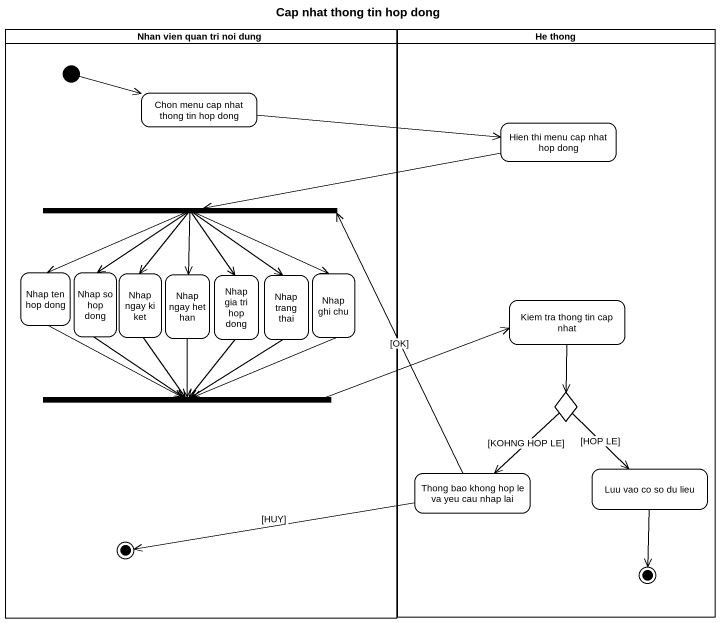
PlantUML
@startuml
title Cap nhat thong tin hop dong
hide empty description
state "Nhan vien quan tri noi dung" as Nhan_vien_quan_tri_noi_dung <<partition>> {
  state "Chon menu cap nhat thong tin hop dong" as Chon_menu_cap_nhat_thong
  state fork1 <<fork>>
  state "Nhap ten hop dong" as Nhap_ten_hop_dong
  state "Nhap so hop dong" as Nhap_so_hop_dong
  state "Nhap ngay ki ket" as Nhap_ngay_ki_ket
  state "Nhap ngay het han" as Nhap_ngay_het_han
  state "Nhap gia tri hop dong" as Nhap_gia_tri_hop_dong
  state "Nhap trang thai" as Nhap_trang_thai
  state "Nhap ghi chu" as Nhap_ghi_chu
  state fork2 <<join>>
  state final1 <<end>>
  [*] -right-> Chon_menu_cap_nhat_thong
}
state "He thong" as He_thong <<partition>> {
  state "Hien thi menu cap nhat hop dong" as Hien_thi_menu_cap_nhat_hop
  state "Kiem tra thong tin cap nhat" as Kiem_tra_thong_tin_cap_nhat
  state choice1 <<choice>>
  state "Thong bao khong hop le va yeu cau nhap lai" as Thong_bao_khong_hop_le_va
  state "Luu vao co so du lieu" as Luu_vao_co_so_du_lieu
  Luu_vao_co_so_du_lieu --> [*]
}
Chon_menu_cap_nhat_thong -right-> Hien_thi_menu_cap_nhat_hop
Hien_thi_menu_cap_nhat_hop -left-> fork1
fork1 --> Nhap_ten_hop_dong
fork1 --> Nhap_so_hop_dong
fork1 --> Nhap_ngay_ki_ket
fork1 --> Nhap_ngay_het_han
fork1 --> Nhap_gia_tri_hop_dong
fork1 --> Nhap_trang_thai
fork1 --> Nhap_ghi_chu
Nhap_ten_hop_dong --> fork2
Nhap_so_hop_dong --> fork2
Nhap_ngay_ki_ket --> fork2
Nhap_ngay_het_han --> fork2
Nhap_gia_tri_hop_dong --> fork2
Nhap_trang_thai --> fork2
Nhap_ghi_chu --> fork2
Kiem_tra_thong_tin_cap_nhat --> choice1
fork2 -right-> Kiem_tra_thong_tin_cap_nhat
choice1 --> Thong_bao_khong_hop_le_va : [KOHNG HOP LE]
choice1 --> Luu_vao_co_so_du_lieu : [HOP LE]
Thong_bao_khong_hop_le_va -up-> fork1 : [OK]
Thong_bao_khong_hop_le_va -left-> final1 : [HUY]
@enduml
